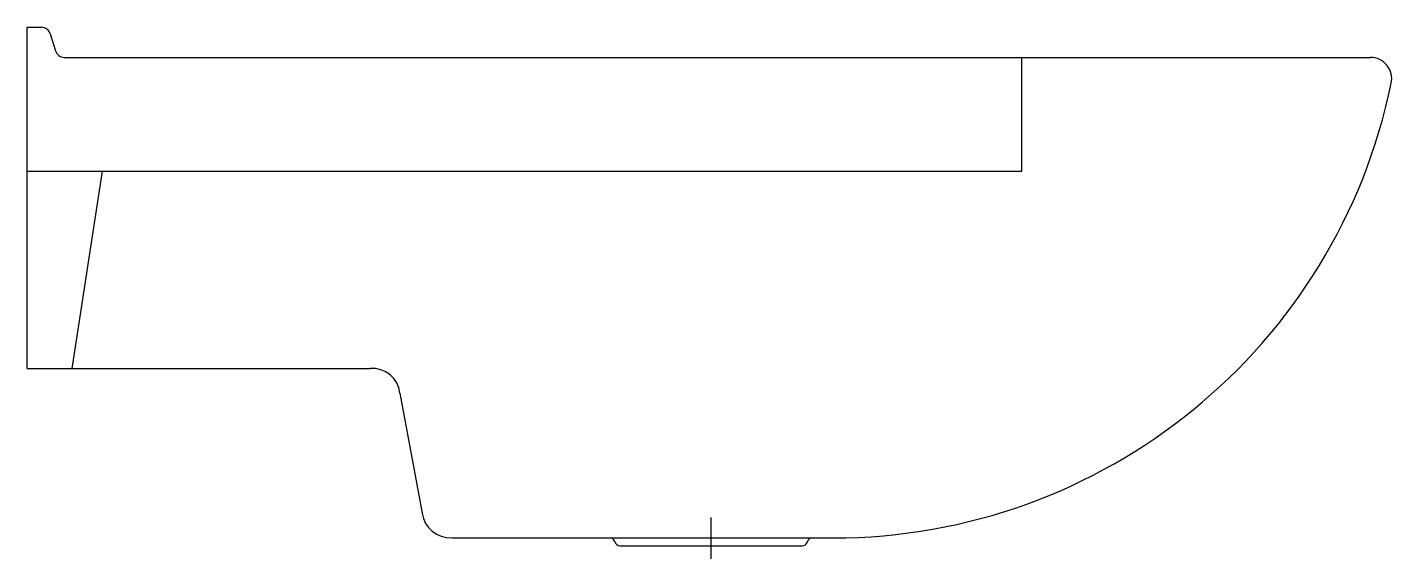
# Model space of a CAD drawing. Extents: x -1.48 to -1.033, y 382.39 to 382.564.
import ezdxf

# ---------------------------------------------------------------- set-up
doc = ezdxf.new("R2010")
doc.units = 0
doc.header["$LTSCALE"] = 0.276112
doc.header["$MEASUREMENT"] = 0
doc.linetypes.add('AXES', pattern=[0.54, 0.3, -0.08, 0.08, -0.08])
doc.linetypes.add('CONTINU', pattern=[0])
doc.layers.get('0').update_dxf_attribs({"linetype": 'CONTINUOUS'})
doc.layers.add('DECA_EIXOS', color=5, linetype='AXES')

msp = doc.modelspace()

# ---------------------------------------------------------------- linework, layer by layer
at = {"linetype": 'CONTINU'}
for points in [[(-1.48047, 382.45259), (-1.48047, 382.56441)], [(-1.48047, 382.56441), (-1.47582, 382.56441)], [(-1.47296, 382.56223), (-1.47119, 382.55672)], [(-1.46833, 382.55454), (-1.04006, 382.55454)], [(-1.15431, 382.51726), (-1.15431, 382.55454)], [(-1.48047, 382.51726), (-1.15431, 382.51726)], [(-1.46576, 382.45259), (-1.45582, 382.51726)], [(-1.48047, 382.45259), (-1.36802, 382.45259)], [(-1.35832, 382.44453), (-1.35099, 382.40518)], [(-1.3413, 382.39712), (-1.21618, 382.39712)], [(-1.28606, 382.39454), (-1.22642, 382.39454)]]:
    msp.add_lwpolyline(points, dxfattribs=at)
for points in [[(-1.47296, 382.56223, 0.338216), (-1.47582, 382.56441)], [(-1.47119, 382.55672, 0.338224), (-1.46833, 382.55454)], [(-1.03321, 382.54613, 0.475276), (-1.04006, 382.55454)], [(-1.21618, 382.39712, 0.355681), (-1.03321, 382.54613)], [(-1.35832, 382.44453, 0.41404), (-1.36802, 382.45259)], [(-1.35099, 382.40518, 0.380384), (-1.3413, 382.39712)], [(-1.28786, 382.39592, 0.221004), (-1.28887, 382.39712, 0.221004)], [(-1.28786, 382.39592, 0.33943), (-1.28606, 382.39454)], [(-1.22642, 382.39454, 0.327524), (-1.22465, 382.39583)], [(-1.22348, 382.39712, 0.23889), (-1.22465, 382.39583)]]:
    msp.add_lwpolyline(points, format="xyb", dxfattribs=at)
at = {"layer": 'DECA_EIXOS'}
msp.add_line((-1.25624, 382.39031), (-1.25624, 382.40386), dxfattribs=at)

doc.saveas('drawing.dxf')
